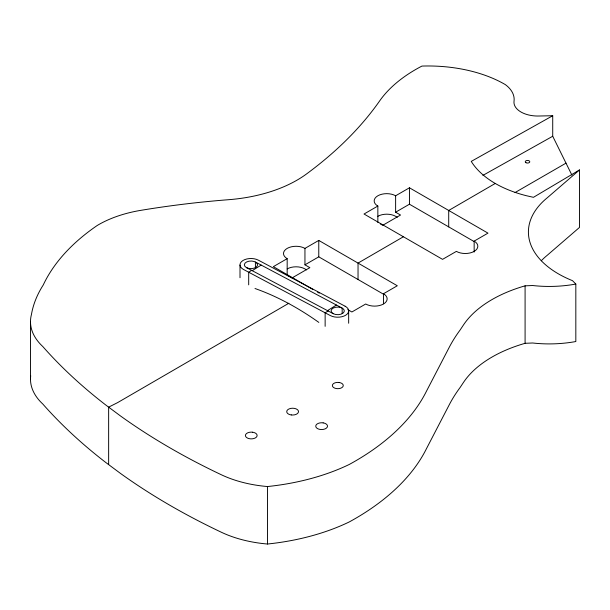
<?xml version="1.0" encoding="UTF-8"?>
<svg xmlns="http://www.w3.org/2000/svg" width="610" height="610" viewBox="0 0 610 610"><rect width="100%" height="100%" fill="white"/><g stroke="black" fill="none" stroke-linecap="round" stroke-linejoin="round"><path stroke-width="0.91" d="M541.306 260.737A102.587 59.231 0 0 1 547.277 255.254L579.5 227.416L579.5 169.938L547.277 197.777A102.587 59.231 0 0 0 572.515 280.669L575.825 284.054L575.825 341.531A87.771 50.676 0 0 1 532.683 342.995L525.088 343.308A126.323 72.933 0 0 0 463.425 382.508L460.176 387.396A281.889 162.748 0 0 0 449.494 404.308L426.443 448.716A281.713 162.649 0 0 1 349.324 521.908A175.794 101.489 0 0 1 267.5 544.021A94.07 54.313 0 0 1 221.415 532.271A694.073 400.717 0 0 1 120.582 473.497L105.919 462.586A694.073 400.717 0 0 1 42.807 404.026A81.496 47.054 0 0 1 30.713 375.729M251.64 270.367L248.689 272.22L248.689 284.855M252.235 270.68L261.164 265.075M327.501 310.642L336.43 305.031M328.088 310.955L325.138 312.808L325.138 326.342M579.5 169.938L533.46 197.32L526.399 195.719A101.268 58.468 0 0 1 495.244 183.457A103.448 59.727 0 0 1 471.248 161.398L552.721 115.725L552.721 136.251L571.905 175.093M288.858 303.239L117.593 402.63L108.641 407.144L108.641 464.614M403.408 236.756L358.039 263.093L358.039 279.51M495.244 183.457L448.708 210.465L448.708 226.889M377.849 206.043L364.025 214.018L442.555 259.357L456.379 251.381A12.574 7.259 0 0 0 474.153 251.381A12.574 7.259 0 0 0 474.153 241.118L487.977 233.134L409.447 187.796L395.623 195.779A12.574 7.259 0 0 0 377.849 195.779A12.574 7.259 0 0 0 377.849 206.043L377.849 222.459M347.799 309.628L351.878 311.985L365.703 304.001A12.574 7.259 0 0 0 383.476 304.001A12.574 7.259 0 0 0 383.476 293.738L397.301 285.762L318.771 240.416L304.947 248.4A12.574 7.259 0 0 0 287.173 248.4A12.574 7.259 0 0 0 287.173 258.663L273.349 266.646L312.732 289.384M395.623 195.779L395.623 212.196L409.447 204.22L474.069 241.529M304.947 248.4L304.947 264.824L318.771 256.84L384.216 294.622M515.015 192.569L566.004 163.137M482.884 175.398L552.721 136.251M552.721 115.725L539.324 116.007A23.859 13.778 0 0 1 514.032 101.222A41.686 24.064 0 0 0 505.339 84.615A108.496 62.639 0 0 0 421.929 66.078A163.556 94.428 0 0 0 379.633 100.94A522.198 301.492 0 0 1 306.533 173.957A119.057 68.739 0 0 1 228.697 199.691A614.354 354.692 0 0 0 140.712 210.366A98.149 56.669 0 0 0 97.196 225.502A268.339 154.925 0 0 0 43.257 284.969A206.294 119.102 0 0 0 31.43 314.577A81.496 47.054 0 0 0 42.807 346.549A694.073 400.717 0 0 0 105.919 405.116L120.582 416.028A694.073 400.717 0 0 0 221.415 474.793A94.07 54.313 0 0 0 267.5 486.544A175.794 101.489 0 0 0 349.324 464.431A281.713 162.649 0 0 0 426.443 391.239L449.494 346.831A281.889 162.748 0 0 1 460.176 329.926L463.425 325.031A126.323 72.933 0 0 1 525.088 285.831L532.683 285.526A87.771 50.676 0 0 0 575.825 284.054M246.486 267.63A6.596 3.805 0 0 0 257.389 265.663A6.596 3.805 0 0 0 248.979 261.194A6.596 3.805 0 0 0 246.486 267.63L333.243 313.692A6.596 3.805 0 0 0 344.147 311.718A6.596 3.805 0 0 0 335.736 307.249A6.596 3.805 0 0 0 333.243 313.692M395.623 212.196L400.534 215.033L382.752 225.296L380.304 223.878M397.262 217.251L395.623 216.306A12.574 7.259 0 0 0 377.849 216.306M304.947 264.824L309.857 267.653L292.083 277.916L290.444 276.978M306.586 269.872L304.947 268.926A12.574 7.259 0 0 0 287.173 268.926M317.627 292.205L319.259 293.151M288.812 276.033L287.173 275.087L287.173 258.663M525.088 285.831L525.088 343.308M474.153 241.118L474.153 252.067M409.447 187.796L409.447 204.22M383.476 293.738L383.476 303.772M348.661 310.62L348.661 323.247M342.172 313.494L342.172 308.08L255.422 262.025L255.422 268.339M318.771 240.416L318.771 256.84M267.5 486.544L267.5 544.021M240.004 265.091L240.004 277.725M30.5 321.958L30.5 379.435M254.995 288.507A270.672 162.679 57.9 0 1 318.824 322.393M291.313 414.922L291.092 414.914A5.886 3.401 0 0 1 286.929 412.512L286.731 411.628A5.886 3.401 0 0 1 292.617 408.227L294.142 408.349A5.886 3.401 0 0 1 298.305 410.751L298.503 411.628A5.886 3.401 0 0 1 292.617 415.029L291.313 414.922M252.555 432.223L251.267 432.124A5.848 3.378 0 0 0 245.418 435.502L245.617 436.379A5.848 3.378 0 0 0 252.029 438.849A5.848 3.378 0 0 0 257.115 435.502L256.917 434.633A5.848 3.378 0 0 0 252.784 432.238L252.555 432.223M339.221 382.5L337.818 382.394A5.437 3.141 0 0 0 332.419 385.123A5.437 3.141 0 0 0 336.407 388.57L337.818 388.677A5.437 3.141 0 0 0 343.209 385.947A5.437 3.141 0 0 0 339.221 382.5M323.147 422.875L321.623 422.761A5.879 3.393 0 0 0 315.744 426.154L315.942 427.03A5.879 3.393 0 0 0 320.097 429.432L321.623 429.547A5.879 3.393 0 0 0 327.501 426.154L327.303 425.277A5.879 3.393 0 0 0 323.147 422.875M345.13 306.228L258.373 260.173A10.965 6.329 0 0 0 242.887 260.546A10.965 6.329 0 0 0 243.535 269.49L330.292 315.545A10.965 6.329 0 0 0 345.779 315.172A10.965 6.329 0 0 0 345.13 306.228M525.927 162.672A2.257 1.304 0 0 0 529.701 162.085A2.257 1.304 0 0 0 526.933 160.491A2.257 1.304 0 0 0 525.927 162.672"/></g></svg>
